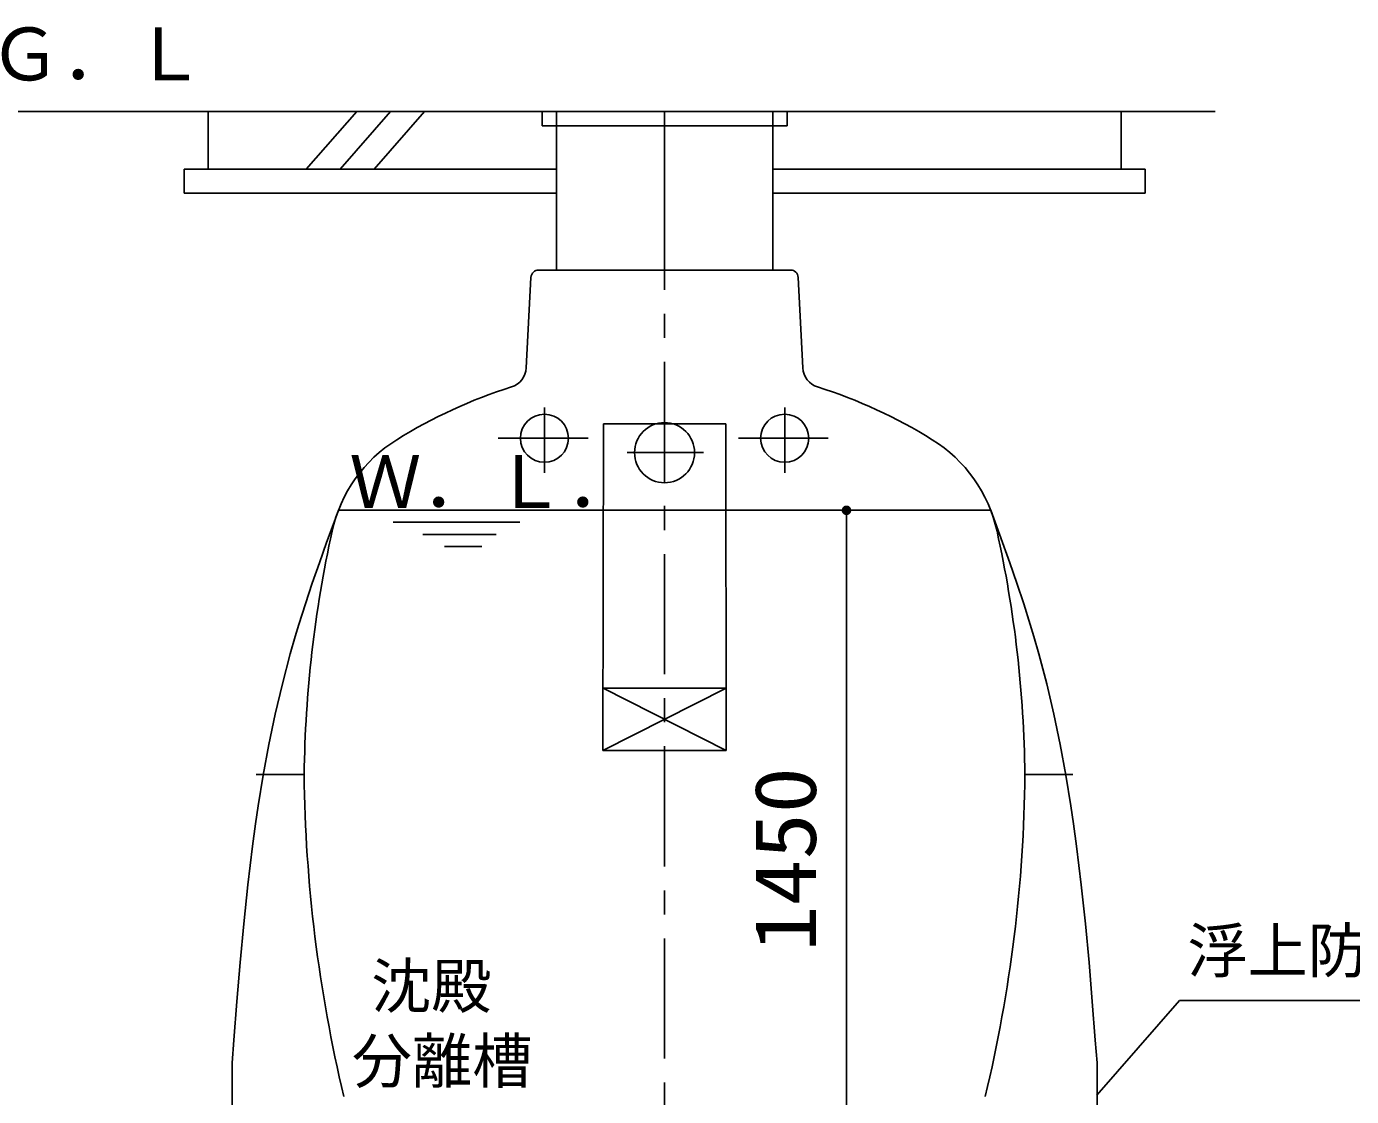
# Model space of a CAD drawing. Units: millimetres, scale not verified. Extents: x -14850 to 14850, y -10500 to 10500.
# Drawn here: x -879 to 1879, y -4895 to -2668 of the extents above; entities that cross this region are included whole.
import ezdxf
from ezdxf.enums import TextEntityAlignment as Align

# ---------------------------------------------------------------- set-up
doc = ezdxf.new("R2010")
doc.units = ezdxf.units.MM
doc.header["$LTSCALE"] = 50
doc.linetypes.add('CHAIN1', pattern=[8, 5, -1, 1, -1])
for name, color, linetype, lineweight in [('0-0_機器', 2, 'Continuous', 25), ('0-1_空気管', 3, 'Continuous', 25), ('0-3_文字', 5, 'Continuous', 25), ('0-4_製作', 5, 'Continuous', 25)]:
    doc.layers.add(name, color=color, linetype=linetype, lineweight=lineweight)
doc.styles.add('ＭＳ ゴシック', font='')
doc.styles.get('ＭＳ ゴシック').set_extended_font_data('MS Gothic')

msp = doc.modelspace()

# ---------------------------------------------------------------- linework, layer by layer
at = {"layer": '0-0_機器'}
for p, q in [((-931.92, -2844.75), (1594.69, -2844.75)), ((-501.15, -2844.75), (-501.15, -2964.75)), ((-296.95, -2964.75), (-191.94, -2844.75)), ((-226.24, -2964.75), (-121.23, -2844.75)), ((-155.53, -2964.75), (-50.52, -2844.75)), ((193.85, -2844.75), (193.85, -2874.75)), ((223.85, -2844.75), (223.85, -3174.75)), ((673.85, -2844.75), (673.85, -3174.75)), ((703.85, -2844.75), (703.85, -2874.75)), ((1398.85, -2844.75), (1398.85, -2964.75)), ((193.85, -2874.75), (703.85, -2874.75)), ((-551.15, -2964.75), (-551.15, -3014.75)), ((-551.15, -2964.75), (223.85, -2964.75)), ((-551.15, -3014.75), (223.85, -3014.75)), ((673.85, -3014.75), (1448.85, -3014.75))]:
    msp.add_line(p, q, dxfattribs=at)
at = {"layer": '0-0_機器', "color": 3, "linetype": 'CHAIN1'}
msp.add_line((448.85, -2844.75), (448.85, -2965.74), dxfattribs=at)
at = {"layer": '0-0_機器'}
msp.add_lwpolyline([(673.85, -2964.75), (1448.85, -2964.75), (1448.85, -3014.75)], dxfattribs=at)
at = {"layer": '0-1_空気管', "linetype": 'CHAIN1'}
for p, q in [((448.85, -2965.74), (448.85, -5405.49)), ((198.85, -3460.75), (198.85, -3596.72)), ((102.41, -3524.75), (289.61, -3524.75)), ((602.41, -3524.75), (789.61, -3524.75)), ((371.11, -3554.75), (530.15, -3554.75))]:
    msp.add_line(p, q, dxfattribs=at)
at = {"layer": '0-1_空気管'}
for p, q in [((170.86, -3189.92), (160.99, -3378.29)), ((714.85, -3174.75), (182.85, -3174.75)), ((736.71, -3378.29), (726.84, -3189.92)), ((698.85, -3596.72), (698.85, -3460.75)), ((320.58, -4174.75), (321.5, -3494.75)), ((576.2, -3494.75), (321.5, -3494.75)), ((577.13, -4174.75), (576.2, -3494.75)), ((1127.72, -3674.75), (-230.02, -3674.75)), ((147.49, -3699.75), (-115.9, -3699.75)), ((-54.37, -3724.75), (98.47, -3724.75)), ((68.67, -3749.75), (-9.2, -3749.75)), ((320.58, -4174.75), (576.95, -4044.75)), ((577.13, -4174.75), (320.58, -4174.75)), ((-401.15, -4224.75), (-301.15, -4224.75)), ((1198.85, -4224.75), (1298.85, -4224.75))]:
    msp.add_line(p, q, dxfattribs=at)
msp.add_lwpolyline([(576.95, -4044.75), (320.75, -4044.75), (577.13, -4174.75)], dxfattribs=at)
for centre, radius in [((198.85, -3524.75), 50), ((448.85, -3554.75), 62.5), ((698.85, -3524.75), 50)]:
    msp.add_circle(centre, radius, dxfattribs=at)
for centre, radius, start, end in [((186.84, -3190.75), 16, 90, 177), ((710.86, -3190.75), 16, 3, 90), ((117.05, -3375.99), 44, 287.55592, 357), ((780.65, -3375.99), 44, 182.99998, 252.44406), ((448.85, -4424.75), 1056, 107.55592, 121.84732), ((448.85, -4424.75), 1056, 58.15266, 72.44406), ((49.94, -3782.56), 300, 121.84727, 167.60606), ((847.76, -3782.56), 300, 12.39391, 58.15265), ((2198.67, -4254.75), 2500, 167.60606, 179.31241), ((-1300.97, -4254.75), 2500, 0.68756, 12.39388), ((2698.7, -4194.75), 3000, 180.57292, 193.49336), ((-1801, -4194.75), 3000, 346.50659, 359.42703)]:
    msp.add_arc(centre, radius, start, end, dxfattribs=at)
at = {"layer": '0-3_文字', "color": 4}
for q in [(1348.61, -4892.1), (2191.53, -4695.18)]:
    msp.add_line((1520.85, -4695.18), q, dxfattribs=at)
at = {"layer": '0-3_文字', "color": 7}
for p, q in [((-451.15, -4824.75), (-451.15, -5124.75)), ((1348.85, -4824.75), (1348.85, -5124.75))]:
    msp.add_line(p, q, dxfattribs=at)
for points in [[(-451.15, -4824.75), (-447.58, -4777.8), (-441.27, -4696.85), (-434.51, -4615.94), (-427.02, -4535.11), (-418.51, -4454.38), (-408.7, -4373.77), (-402.3, -4327.09), (-396.78, -4289.92), (-386.32, -4225.97), (-374.55, -4162.24), (-361.36, -4098.82), (-346.63, -4035.77), (-330.23, -3973.18), (-319.91, -3937.11), (-312.37, -3912.12), (-298.74, -3869.24), (-284.45, -3826.56), (-269.63, -3784.03), (-254.43, -3741.63), (-239.01, -3699.29), (-230.02, -3674.75)], [(1348.85, -4824.75), (1345.29, -4777.8), (1338.98, -4696.85), (1332.22, -4615.94), (1324.73, -4535.11), (1316.22, -4454.38), (1306.4, -4373.77), (1300.01, -4327.09), (1294.49, -4289.92), (1284.02, -4225.97), (1272.26, -4162.24), (1259.07, -4098.82), (1244.33, -4035.77), (1227.93, -3973.18), (1217.61, -3937.11), (1210.07, -3912.12), (1196.44, -3869.24), (1182.15, -3826.56), (1167.33, -3784.03), (1152.14, -3741.63), (1136.71, -3699.29), (1127.72, -3674.75)]]:
    msp.add_lwpolyline(points, dxfattribs=at)
at = {"layer": '0-4_製作', "color": 2}
for p, q in [((877.48, -3674.75), (637.47, -3674.75)), ((827.48, -3674.75), (827.48, -5124.75))]:
    msp.add_line(p, q, dxfattribs=at)
at = {"layer": '0-4_製作'}
for points in [[(817.48, -3674.75), (827.48, -3664.75), (827.48, -3674.75)], [(817.5, -3674.13), (827.48, -3664.75), (817.48, -3674.75)], [(817.66, -3672.88), (827.48, -3664.75), (817.5, -3674.13)], [(817.97, -3671.66), (827.48, -3664.75), (817.66, -3672.88)], [(818.43, -3670.5), (827.48, -3664.75), (817.97, -3671.66)], [(819.04, -3669.4), (827.48, -3664.75), (818.43, -3670.5)], [(819.77, -3668.38), (827.48, -3664.75), (819.04, -3669.4)], [(820.63, -3667.46), (827.48, -3664.75), (819.77, -3668.38)], [(821.6, -3666.66), (827.48, -3664.75), (820.63, -3667.46)], [(822.66, -3665.99), (827.48, -3664.75), (821.6, -3666.66)], [(823.8, -3665.46), (827.48, -3664.75), (822.66, -3665.99)], [(823.8, -3665.46), (826.23, -3664.83), (827.48, -3664.75)], [(824.99, -3665.07), (826.23, -3664.83), (823.8, -3665.46)], [(827.48, -3664.75), (837.16, -3672.27), (827.48, -3674.75)], [(827.48, -3664.75), (836.78, -3671.07), (837.16, -3672.27)], [(827.48, -3664.75), (836.24, -3669.94), (836.78, -3671.07)], [(827.48, -3664.75), (835.57, -3668.88), (836.24, -3669.94)], [(827.48, -3664.75), (834.77, -3667.91), (835.57, -3668.88)], [(827.48, -3664.75), (833.85, -3667.05), (834.77, -3667.91)], [(827.48, -3664.75), (832.84, -3666.31), (833.85, -3667.05)], [(827.48, -3664.75), (831.74, -3665.71), (832.84, -3666.31)], [(827.48, -3664.75), (830.57, -3665.24), (831.74, -3665.71)], [(827.48, -3664.75), (829.35, -3664.93), (830.57, -3665.24)], [(827.48, -3664.75), (828.11, -3664.77), (829.35, -3664.93)], [(817.56, -3676.01), (817.48, -3674.75), (827.48, -3674.75)], [(817.56, -3676.01), (827.48, -3674.75), (817.79, -3677.24)], [(817.79, -3677.24), (827.48, -3674.75), (818.18, -3678.44)], [(818.18, -3678.44), (827.48, -3674.75), (818.72, -3679.57)], [(818.72, -3679.57), (827.48, -3674.75), (819.39, -3680.63)], [(819.39, -3680.63), (827.48, -3674.75), (820.19, -3681.6)], [(820.19, -3681.6), (827.48, -3674.75), (821.1, -3682.46)], [(821.1, -3682.46), (827.48, -3674.75), (822.12, -3683.2)], [(822.12, -3683.2), (827.48, -3674.75), (823.22, -3683.8)], [(823.22, -3683.8), (827.48, -3674.75), (824.39, -3684.26)], [(824.39, -3684.26), (827.48, -3674.75), (825.6, -3684.58)], [(825.6, -3684.58), (827.48, -3674.75), (826.85, -3684.73)], [(826.85, -3684.73), (827.48, -3674.75), (827.48, -3684.75)], [(827.48, -3674.75), (837.16, -3672.27), (837.4, -3673.5)], [(827.48, -3674.75), (837.4, -3673.5), (837.48, -3674.75)], [(827.48, -3674.75), (832.3, -3683.52), (827.48, -3684.75)], [(827.48, -3674.75), (833.36, -3682.84), (832.3, -3683.52)], [(827.48, -3674.75), (834.32, -3682.04), (833.36, -3682.84)], [(827.48, -3674.75), (835.18, -3681.13), (834.32, -3682.04)], [(827.48, -3674.75), (835.92, -3680.11), (835.18, -3681.13)], [(827.48, -3674.75), (836.53, -3679.01), (835.92, -3680.11)], [(827.48, -3674.75), (836.99, -3677.84), (836.53, -3679.01)], [(827.48, -3674.75), (837.3, -3676.63), (836.99, -3677.84)], [(827.48, -3674.75), (837.46, -3675.38), (837.3, -3676.63)], [(827.48, -3674.75), (837.48, -3674.75), (837.46, -3675.38)], [(827.48, -3684.75), (832.3, -3683.52), (831.16, -3684.05)], [(827.48, -3684.75), (831.16, -3684.05), (828.73, -3684.68)], [(828.73, -3684.68), (831.16, -3684.05), (829.97, -3684.44)]]:
    msp.add_solid(points, dxfattribs=at)

# ---------------------------------------------------------------- texts
at = {"layer": '0-1_空気管', "color": 4, "style": 'ＭＳ ゴシック'}
msp.add_text('Ｇ．Ｌ', height=110, rotation=0.002, dxfattribs=at).set_placement((-957.37, -2812.87), align=Align.BOTTOM_LEFT)
for s, height, p in [('Ｗ．Ｌ．', 110, (-207.26, -3702.98)), ('沈殿', 91.79, (-161.89, -4738.08)), ('分離槽', 91.79, (-201.89, -4894.08))]:
    msp.add_text(s, height=height, dxfattribs=at).set_placement(p, align=Align.BOTTOM_LEFT)
at = {"layer": '0-3_文字', "color": 4, "style": 'ＭＳ ゴシック'}
msp.add_text('浮上防止具', height=91.79, dxfattribs=at).set_placement((1536.99, -4664.58), align=Align.BOTTOM_LEFT)
at = {"layer": '0-4_製作', "color": 4, "style": 'ＭＳ ゴシック', "width": 1.1}
msp.add_text('1450', height=128.4, rotation=90, dxfattribs=at).set_placement((802.48, -4593.5), align=Align.BOTTOM_LEFT)

doc.saveas('drawing.dxf')
